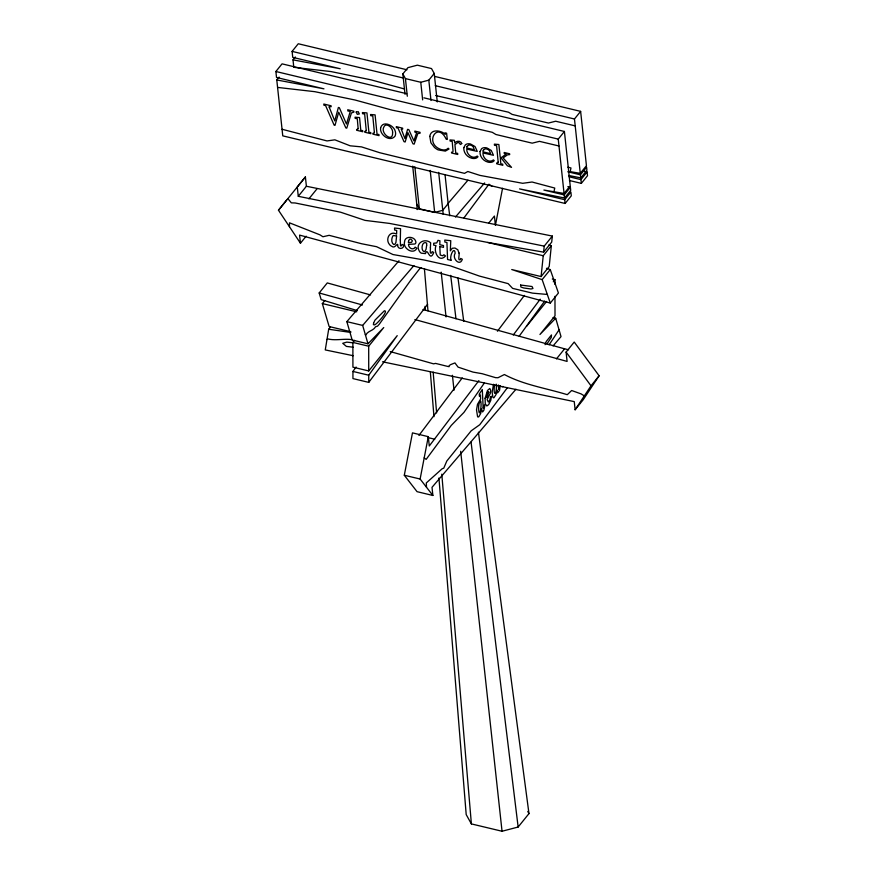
<?xml version="1.0" encoding="UTF-8"?>
<svg xmlns="http://www.w3.org/2000/svg" width="875" height="875" viewBox="0 0 875 875"><rect width="100%" height="100%" fill="white"/><g stroke="black" fill="none" stroke-linecap="round" stroke-linejoin="round"><path stroke-width="1.31" d="M289.461 226.734L289.505 222.83L319.933 234.839L322.93 236.753L329.12 235.331L361.594 243.742L376.589 246.706L392.952 254.527L424.014 259.984L450.341 265.825L479.423 276.073L508.167 283.642L512.608 288.378L532.503 293.136L547.302 294.448M546.47 268.308L550.266 269.577L558.414 293.016L550.309 303.067L542.161 279.628L511.733 269.533L541.089 276.566L543.233 255.741L551.337 245.689L548.702 245.055M287.875 198.614L291.32 202.847L295.17 202.978L340.517 212.188L365.061 220.38L389.484 223.409L487.692 242.441L543.605 252.142L544.217 246.127L552.333 236.075L306.392 186.255L298.277 196.306L544.217 246.127M551.337 245.689L549.205 266.503L541.089 276.566M552.333 236.075L551.709 242.091L543.605 252.142M545.07 344.684L546.273 341.425L551.491 334.95L551.305 337.4L546.875 344.017M494.484 384.945C492.931 397.611 497.164 395.117 496.245 384.147M330.312 327.228L328.694 329.241L325.259 349.923L353.227 355.72M515.955 389.255L432.009 487.331L432.873 495.469L417.058 491.673L404.305 475.245L412.475 432.873L428.291 436.658L429.286 445.977L478.898 380.603M432.873 495.469L420.12 479.03L428.291 436.658M502.556 188.3L495.403 225.378L494.408 216.059L488.961 222.819M553.973 191.745L554.75 188.059L532.055 182.011L522.692 183.302L479.916 175.383L467.819 171.5L464.548 173.359L379.805 152.742L361.495 146.88L350.164 145.808L334.884 139.836L327.031 140.93L282.056 129.27M493.544 384.278L492.144 392.175L492.887 397.239A4.222 1.739 -76.5 0 0 493.948 397.731L496.103 394.428L496.934 389.9L497.547 392.941L499.57 390.283L500.183 385.667L499.319 386.258L498.597 389.309L498.302 384.967M559.07 329.842L549.052 344.87M382.517 361.802L574.252 401.614L575.116 409.752L591.008 385.809L599.112 375.758L574.219 342.048L566.103 352.1L567.098 361.419L414.881 319.55M599.112 375.758L583.231 399.7L575.116 409.752M463.98 217.842L488.994 184.155M427.623 304.227L368.747 382.375L352.942 378.591L352.931 371.438L356.092 367.03M368.747 382.375L368.736 375.222L397.217 335.639L368.725 370.945L352.92 367.161L352.877 342.42L354.55 340.353M519.203 336.175L544.677 301.109M484.433 382.889L463.969 412.377L451.248 425.436L426.147 459.386L424.2 457.844M418.928 435.433L462.262 377.902M497.427 331.231L524.409 295.411M513.242 335.016L540.225 299.195M553.306 281.827L554.947 279.661L552.311 279.027M507.456 387.603L479.741 424.736L471.133 430.872L446.797 461.037L443.767 468.158L442.17 468.748L426.311 482.934L426.497 487.244M565.13 203.47L564.725 199.719L570.894 192.084L571.288 195.836L565.13 203.47L282.756 135.855L276.784 79.964L323.958 88.834L276.522 77.481L275.887 71.498L282.045 63.853L406.656 93.691M404.458 88.977L371.142 79.877L331.012 71.575L293.803 67.309L293.005 59.861L340.178 68.731L292.742 57.367L292.097 51.395L298.266 43.75L406.973 69.781M276.784 79.964L279.103 77.098M293.005 59.861L295.323 56.995M306.13 236.206L300.453 243.239L278.469 210.23L286.584 200.178M306.392 186.255L305.397 176.947L297.281 186.998L298.277 196.306M405.016 94.281L402.839 73.938L407.914 67.648L417.353 65.177L431.506 68.567L434.23 73.456L437.27 101.927M308.908 198.855L317.023 188.803M402.839 73.938L405.431 78.597L420.766 82.272L428.816 80.161L434.23 73.456M357.241 310.603L321.147 299.611L319.178 292.972L327.283 282.92L370.552 294.93M350.842 331.734L329.142 326.539L322.328 303.581L324.756 300.562M445.091 175.142L448.142 203.623L442.728 210.328L434.678 212.439L419.344 208.764L416.752 204.105L412.694 166.141M368.725 370.945L368.692 346.216L383.753 327.545L367.992 343.809L352.177 340.025L346.85 321.639L398.989 260.739M567.831 186.67L570.38 187.283L564.211 194.917L543.889 190.05L564.058 193.452L558.25 139.114L564.408 131.469L423.894 97.825M567.864 167.191L570.97 167.956L570.194 171.642L580.278 173.337L574.47 119L580.628 111.366L434.809 76.442M564.058 193.452L570.216 185.806L564.408 131.469M580.278 173.337L586.436 165.703L580.628 111.366M580.759 177.898L580.431 174.814L586.6 167.18L586.928 170.253L580.759 177.898L568.848 175.492M564.725 199.719L519.553 188.902L564.539 198.002L570.708 190.356L570.38 187.283M569.417 180.512L581.35 183.367L580.945 179.616L587.114 171.97L584.456 171.336M581.35 183.367L587.508 175.722L587.114 171.97M542.161 279.628L550.266 269.577M526.477 326.397L546.591 301.47M556.478 358.87L564.583 348.819L568.575 349.77M438.933 478.013L466.2 814.592L471.384 823.911L502.042 831.25L518.142 827.028L528.97 813.608L478.428 432.195M278.469 210.23L305.397 176.947M447.595 203.952L467.928 180.217M367.992 343.809L362.666 325.423L413.919 265.552M455.459 217.033L484.619 182.963M553.077 345.898L561.028 336.613L555.702 318.227L553.066 317.592M555.702 318.227L539.952 334.491L555.013 315.82L554.969 296.297M326.977 339.577L327.698 338.887C335.737 340.977 344.334 338.297 352.439 339.741M503.223 386.498L502.086 386.673M421.4 267.652L420.208 268.067L410.67 280.317L379.378 324.1L377.508 326.189L375.583 326.736C373.384 330.881 367.806 330.772 365.848 334.983L365.323 334.622M352.636 342.77L346.806 342.125L342.727 343.306L346.402 346.413L353.172 347.222M277.583 87.413L314.792 91.678L354.922 99.98L392.088 110.141L427.23 117.228L492.253 132.3L495.884 134.487L532.197 143.161L539.459 141.345L558.983 145.994M328.694 329.241L350.722 332.445M435.641 95.55L508.473 112.197L512.105 114.384L548.417 123.047L555.68 121.231L575.203 125.88M292.097 51.395L403.462 78.05M435.269 85.673L574.47 119M275.887 71.498L558.25 139.114M567.733 171.773L580.431 174.814M568.991 176.75L580.945 179.616M487.692 242.441L543.233 255.741M322.328 303.581L356.705 311.817M346.85 321.639L362.666 325.423M352.877 342.42L368.692 346.216M352.931 371.438L368.736 375.222M428.148 437.642L434.733 439.217M404.305 475.245L420.12 479.03M550.309 303.067L299.578 235.102L300.453 243.239M422.986 309.498L564.583 348.819M319.178 292.972L362.436 304.981M390.239 351.586L433.562 363.836L435.586 363.409L448.098 366.516L449.17 366.647L449.083 365.717L450.581 364.634L454.956 362.928L458.084 367.128L473.047 372.105L482.103 373.691L495.589 377.661L497.984 377.738L504.394 374.533C523.895 384.978 546.295 388.216 567.284 394.691L571.637 390.513L581.153 393.925L584.314 395.894M490 184.909L492.089 186.397M553.427 280.208L554.345 281.291M566.103 352.1L591.008 385.809M527.767 811.442L528.97 813.608M448.142 203.623L449.75 215.786M457.997 278.009L463.728 321.289M443.22 214.397L438.67 172.364M450.68 275.384L455.984 318.762M471.067 442.105L518.142 827.028M441.175 272.147L446.053 316.925M452.408 375.288L454.027 390.206M460.677 451.281L502.042 831.25M564.211 194.917L564.539 198.002M428.816 80.161L430.992 100.505M420.766 82.272L422.647 99.892M430.183 170.406L434.678 212.439M405.431 78.597L407.312 96.228M414.848 166.731L419.344 208.764M424.408 268.647L427.973 310.833M433.158 372.083L436.614 412.902M441.788 474.152L471.384 823.911M416.752 204.105L417.189 209.562M425.031 306.305L425.359 310.395M430.325 371.722L433.967 416.686M554.947 279.661L554.947 284.43M400.312 239.936L400.488 245.897L401.516 245.82L402.03 244.409L403.703 245.23C403.944 248.85 399.033 249.627 397.775 246.52C398.147 240.362 395.281 249.473 391.858 246.334A4.047 2.789 38.9 0 1 389.452 244.475C385.109 239.345 389.681 230.212 396.616 234.117L396.681 230.431L394.636 230.016L394.538 228.025L400.553 228.692L400.312 239.936M459.003 252.984C459.747 254.395 457.45 260.892 460.173 259.864L460.677 258.453L462.317 259.262C460.141 266.82 451.631 258.595 455.175 253.203C454.431 245.109 448.787 257.458 451.347 260.389L447.573 259.481L446.928 242.463L444.872 242.047L444.784 240.056L450.767 240.713L450.33 250.83L452.266 248.259L454.967 248.03L457.8 249.769L459.003 252.984M404.502 242.003C402.73 248.522 413.547 255.194 416.839 248.238L415.111 247.133L414.444 248.172C411.841 250.239 408.308 247.362 408.494 244.377L414.87 243.994A3.664 2.527 38.9 0 0 415.877 241.927C415.067 236.272 404.688 235.364 404.502 242.003M430.38 247.833C430.85 248.817 429.177 254.308 431.605 253.028L432.141 251.617L433.77 252.427C429.647 263.123 427.503 246.192 425.48 253.619L421.236 253.159A4.222 2.909 38.9 0 1 419.322 251.136C414.728 243.392 424.55 237.606 430.642 242.747L430.38 247.833M429.8 136.402L430.905 142.789L434.416 147.405A10.784 7.438 38.9 0 0 438.156 149.898L445.375 151.102L449.017 148.98L448.186 148.225L446.961 149.22A9.898 6.825 38.9 0 1 441.602 149.669C423.489 144.255 437.216 120.236 446.195 139.191L447.278 139.453L446.611 133.208L444.992 132.814L445.298 134.312C441.077 130.255 430.828 128.625 429.8 136.402M476.514 409.894L477.597 416.763A4.047 1.663 -76.5 0 0 478.887 416.653L480.703 413.459L481.545 408.92L482.595 411.983L483.886 410.189L484.652 406.613L484.761 404.786L483.875 405.398L483.186 408.417L482.3 389.495L479.248 394.166L479.412 396.266L480.462 394.877L480.627 398.967L477.488 404.338L476.514 409.894M392.602 132.77C393.083 142.909 380.767 133.722 383.6 127.564C385.744 121.166 393.444 128.242 392.602 132.77M439.808 246.52L440.234 255.03L442.695 255.773L443.909 254.778L445.506 255.981C438.977 263.298 433.3 251.606 436.012 245.634L433.65 245.098L433.716 243.228L436.756 242.922L437.97 240.341L439.95 240.811L439.786 244.683L443.472 245.569L443.494 247.352L439.808 246.52M380.625 127.816C379.367 134.772 389.933 142.472 394.953 136.248A9.942 6.858 38.9 0 0 395.117 130.834C393.509 125.136 382.812 120.214 380.625 127.816M478.592 405.956C478.691 421.717 482.191 406.448 480.703 401.034L479.38 402.587L478.592 405.956M463.827 147.623C463.28 152.556 467.152 157.172 471.855 158.277A9.384 6.464 38.9 0 0 476.853 157.806L478.013 156.767L477.236 156.056C472.478 159.731 466.419 154.306 466.758 149.056L477.269 151.408L475.037 146.552L470.553 144.003A8.039 5.545 38.9 0 0 465.347 144.867L463.827 147.623M480.047 151.506C479.5 156.439 483.361 161.055 488.064 162.159A9.384 6.464 38.9 0 0 493.062 161.689L494.233 160.65L493.456 159.939C488.698 163.614 482.639 158.189 482.967 152.939L493.478 155.291L491.247 150.434L486.773 147.886A8.039 5.545 38.9 0 0 481.567 148.75L480.047 151.506M488.862 392.12L486.97 397.775L487.277 393.433A2.439 0.995 -76.5 0 1 488.064 391.672L488.862 392.12M396.594 235.966L395.927 242.463L395.019 244.18L393.706 244.519C391.016 242.747 391.366 237.759 393.225 235.506L396.594 235.966M485.1 398.278L485.275 403.812L486.828 405.978L488.677 404.622L490.766 400.378L491.488 396.298L490.569 396.627L489.869 399.777L488.316 402.062L487.113 399.558L490.273 393.411A3.664 1.509 -76.5 0 0 490.667 390.239L489.781 388.489L487.452 390.534L485.1 398.278M401.362 129.336L404.906 138.545L407.597 129.347L408.822 129.642L413.908 140.886L416.686 132.519L414.958 132.191L414.837 131.086L420.044 132.333L420.131 133.142L417.812 133.558L414.159 144.123L412.967 143.839L407.958 132.716L405.158 141.969L404.02 141.695L397.983 128.045L396.408 127.75L396.287 126.645L402.631 128.166L402.719 128.964L401.362 129.336M426.672 245.219L426.081 249.222L424.736 251.639C420.405 251.858 421.564 240.078 426.661 243.119L426.672 245.219M356.191 112.044L357.284 114.33L359.308 113.969L358.225 111.661L356.191 112.044M408.559 241.139L408.395 242.67L411.545 242.342L412.388 240.789L410.955 239.203A2.439 1.673 38.9 0 0 409.347 239.488L408.559 241.139M329.12 106.925L334.753 120.914L338.384 107.472L339.347 107.702L346.478 124.031L350.241 111.442L347.856 110.95L347.725 109.758L353.795 111.213L353.894 112.109L351.422 112.963L346.752 128.166L345.855 127.947L338.713 112.197L334.994 125.355L334.13 125.147L325.588 105.569L323.925 105.219L323.794 104.027L331.067 105.777L331.155 106.662L329.12 106.925M373.581 323.258L373.406 324.647L374.588 324.888C376.797 324.341 389.036 310.461 384.42 310.745L374.927 320.184L373.581 323.258M461.738 143.544L460.436 144.495L458.872 142.647L457.745 142.559L454.934 144.572L455.744 153.005L457.625 153.377L457.745 154.481L451.609 153.016L451.522 152.206L452.714 152.119L453.053 151.233L452.211 141.477L450.1 141.05L449.98 139.945L454.3 140.273L454.738 142.975C456.291 140.645 461.005 140.459 461.738 143.544M358.127 128.505L357.788 129.391L356.595 129.478L356.683 130.277L362.786 131.742L362.666 130.637L360.795 130.266L359.548 117.578L355.053 117.217L355.173 118.344L357.284 118.748L358.127 128.505M366.231 130.441L365.892 131.327L364.7 131.414L364.787 132.223L370.891 133.689L370.77 132.584L368.9 132.213L366.953 112.919L362.425 112.547L362.545 113.684L364.656 114.078L366.231 130.441M374.369 132.388L374.03 133.284L372.837 133.361L372.925 134.17L379.028 135.636L378.908 134.531L377.038 134.159L375.091 114.877L370.562 114.494L370.683 115.631L372.794 116.025L374.369 132.388M498.17 162.039L497.82 162.925L496.639 163.012L496.727 163.811L502.83 165.277L502.709 164.172L500.806 163.8L500.336 158.298L501.55 158.539L507.402 165.823L511.536 167.366L503.125 157.916L507.402 154.875L509.698 154.591L509.611 153.781L504.175 152.48L504.284 153.552L506.308 153.956L501.419 157.533L500.216 157.248L498.859 144.506L494.364 144.145L494.484 145.272L496.595 145.677L498.17 162.039M467.075 146.355L466.725 147.941L474.348 149.767L473.244 146.803L471.461 145.316L469.055 144.911L467.075 146.355M483.284 150.238L482.934 151.823L490.569 153.65L489.464 150.686L487.681 149.198L485.275 148.794L483.284 150.238M520.614 285.031L520.866 286.978L523.611 287.952L531.016 289.002L532.973 288.477L532.044 286.519L520.614 285.031"/></g></svg>
